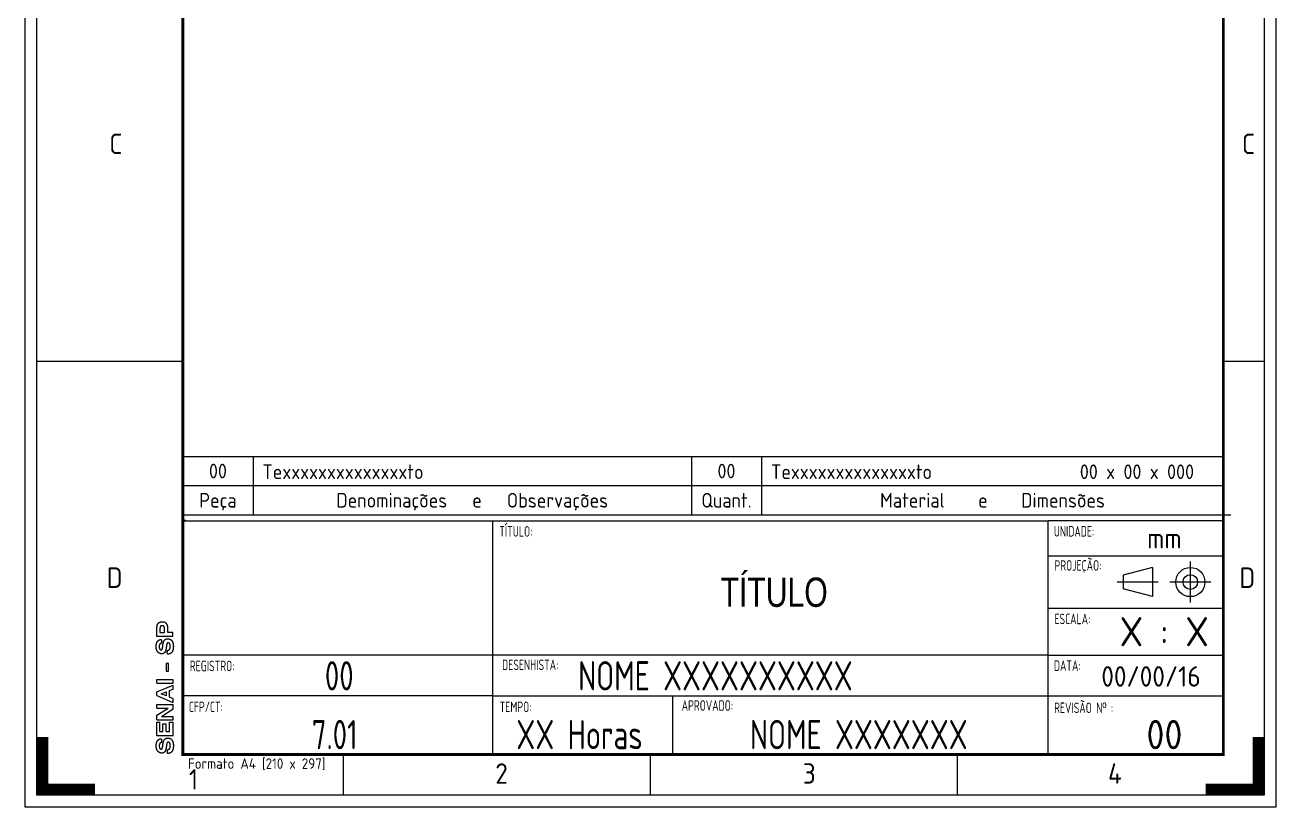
# Model space of a CAD drawing. Header units: millimetres. Extents: x -187 to 1347, y -287 to 717.
# Drawn here: x -187 to 525, y -285 to 161 of the extents above; entities that cross this region are included whole.
import ezdxf
from ezdxf.enums import TextEntityAlignment as Align

# ---------------------------------------------------------------- set-up
doc = ezdxf.new("R2010")
doc.units = ezdxf.units.MM
doc.layers.add('018', color=7, linetype='Continuous', lineweight=18)
for name, color, linetype in [('FRAME-VERMELHO', 10, 'Continuous'), ('FRAME025', 7, 'Continuous'), ('FRAME035', 7, 'Continuous'), ('FRAME050', 7, 'Continuous')]:
    doc.layers.add(name, color=color, linetype=linetype)
doc.styles.add('ISO-CP-18', font='isocp.shx', dxfattribs={"width": 0.75, "height": 1.8})
doc.styles.add('ISO-CP-25', font='isocp.shx', dxfattribs={"height": 2.5})
doc.styles.add('ISO-CP-35', font='isocp.shx', dxfattribs={"height": 3.5})
doc.styles.add('ISO-CP-50', font='isocp.shx', dxfattribs={"height": 5})
doc.styles.add('Swis5', font='swissck.ttf', dxfattribs={"height": 5})

# ---------------------------------------------------------------- blocks, each defined once
blk = doc.blocks.new('ISO-A4')
at = {"layer": 'FRAME025'}
for p, q in [((22.52, 30.74), (22.52, 29.26)), ((23.09, 30.51), (23.09, 29.88)), ((23.87, 29.88), (23.87, 30.47)), ((24.42, 29.88), (24.42, 30.78)), ((22.52, 29.26), (25.31, 29.26)), ((23.09, 29.88), (23.87, 29.88)), ((25.31, 29.88), (24.42, 29.88)), ((25.31, 29.26), (25.31, 29.88)), ((22.53, 21.19), (22.53, 21.82)), ((22.53, 21.82), (25.31, 21.82)), ((25.33, 21.19), (25.33, 21.82)), ((22.53, 21.19), (25.33, 21.19)), ((22.53, 19.69), (25.33, 20.85)), ((22.53, 19.09), (22.53, 19.69)), ((23.29, 19.35), (24.15, 19.69)), ((24.15, 19.02), (23.29, 19.35)), ((24.15, 19.69), (24.15, 19.02)), ((24.72, 19.92), (25.33, 20.15)), ((24.72, 18.81), (24.72, 19.92)), ((25.33, 20.15), (25.33, 20.85)), ((22.53, 19.09), (25.31, 17.9)), ((22.53, 16.93), (22.53, 17.54)), ((22.53, 17.54), (25.33, 17.54)), ((25.31, 18.58), (24.72, 18.81)), ((25.33, 17.9), (25.33, 18.58)), ((25.33, 16.79), (25.33, 17.54)), ((22.53, 16.93), (24.47, 16.93)), ((22.53, 15.69), (24.47, 16.93)), ((22.53, 14.9), (22.53, 15.69)), ((23.33, 15.51), (25.33, 16.79)), ((23.33, 15.51), (25.33, 15.51)), ((25.33, 14.9), (25.33, 15.51)), ((22.53, 14.9), (25.33, 14.9)), ((22.53, 12.26), (22.53, 14.5)), ((22.53, 14.5), (23.08, 14.5)), ((23.08, 12.91), (23.08, 14.5)), ((23.08, 12.91), (23.55, 12.91)), ((23.55, 12.91), (23.55, 14.21)), ((23.55, 14.21), (24.12, 14.21)), ((24.12, 12.91), (24.12, 14.21)), ((24.12, 12.91), (24.72, 12.91)), ((24.72, 12.91), (24.72, 14.5)), ((24.72, 14.5), (25.33, 14.5)), ((25.33, 12.26), (25.33, 14.5)), ((22.53, 12.26), (25.33, 12.26))]:
    blk.add_line(p, q, dxfattribs=at)
for points in [[(0, 0), (0, 301), (214, 301), (214, 0)], [(2, 2), (2, 299), (212, 299), (212, 2)], [(24.57, 23.25), (24.57, 24.54), (24.13, 24.54), (24.13, 23.25)]]:
    blk.add_lwpolyline(points, close=True, dxfattribs=at)
at = {"layer": 'FRAME025', "const_width": 0.5}
blk.add_lwpolyline([(205, 292), (205, 9), (27, 9), (27, 292)], close=True, dxfattribs=at)
at = {"layer": 'FRAME025'}
for points in [[(24.42, 30.78), (24.41, 30.83), (24.41, 30.88), (24.4, 30.92), (24.4, 30.96), (24.39, 30.99), (24.38, 31.02), (24.38, 31.05), (24.37, 31.07), (24.37, 31.09), (24.36, 31.11), (24.35, 31.13), (24.35, 31.15), (24.34, 31.16), (24.34, 31.18), (24.33, 31.2), (24.32, 31.21), (24.31, 31.23), (24.31, 31.24), (24.3, 31.26), (24.29, 31.27), (24.28, 31.28), (24.27, 31.3), (24.26, 31.31), (24.25, 31.33), (24.24, 31.34), (24.23, 31.35), (24.22, 31.37), (24.21, 31.38), (24.19, 31.39), (24.18, 31.41), (24.16, 31.42), (24.14, 31.44), (24.12, 31.45), (24.1, 31.47), (24.08, 31.49), (24.05, 31.51), (24.03, 31.52), (24, 31.54), (23.98, 31.55), (23.96, 31.57), (23.93, 31.58), (23.91, 31.59), (23.89, 31.6), (23.87, 31.61), (23.85, 31.62), (23.82, 31.62), (23.8, 31.63), (23.77, 31.63), (23.74, 31.64), (23.7, 31.65), (23.67, 31.65), (23.63, 31.65), (23.59, 31.66), (23.55, 31.66), (23.51, 31.66), (23.47, 31.66), (23.43, 31.66), (23.39, 31.66), (23.35, 31.66), (23.31, 31.65), (23.27, 31.65), (23.23, 31.64), (23.19, 31.63), (23.15, 31.62), (23.12, 31.61), (23.08, 31.6), (23.05, 31.59), (23.01, 31.57), (22.98, 31.56), (22.95, 31.54), (22.92, 31.52), (22.89, 31.5), (22.86, 31.48), (22.83, 31.46), (22.8, 31.44), (22.77, 31.41), (22.75, 31.39), (22.73, 31.37), (22.7, 31.34), (22.69, 31.32), (22.67, 31.3), (22.66, 31.28), (22.64, 31.27), (22.63, 31.25), (22.62, 31.23), (22.62, 31.22), (22.61, 31.2), (22.6, 31.19), (22.59, 31.17), (22.59, 31.15), (22.58, 31.14), (22.58, 31.12), (22.57, 31.1), (22.56, 31.08), (22.56, 31.06), (22.55, 31.04), (22.55, 31.02), (22.54, 30.99), (22.54, 30.96), (22.53, 30.93), (22.53, 30.89), (22.52, 30.85), (22.52, 30.8), (22.52, 30.74)], [(23.87, 30.47), (23.87, 30.53), (23.86, 30.58), (23.86, 30.63), (23.85, 30.67), (23.85, 30.7), (23.84, 30.73), (23.84, 30.75), (23.83, 30.77), (23.83, 30.79), (23.82, 30.81), (23.81, 30.83), (23.81, 30.85), (23.8, 30.86), (23.79, 30.88), (23.78, 30.89), (23.77, 30.9), (23.76, 30.92), (23.75, 30.93), (23.74, 30.94), (23.73, 30.95), (23.71, 30.96), (23.7, 30.97), (23.68, 30.98), (23.66, 30.99), (23.64, 31), (23.62, 31), (23.6, 31.01), (23.58, 31.02), (23.55, 31.02), (23.53, 31.02), (23.51, 31.03), (23.48, 31.03), (23.46, 31.03), (23.44, 31.03), (23.42, 31.03), (23.4, 31.02), (23.37, 31.02), (23.35, 31.02), (23.34, 31.01), (23.32, 31.01), (23.3, 31), (23.28, 30.99), (23.27, 30.99), (23.25, 30.98), (23.24, 30.97), (23.22, 30.96), (23.21, 30.95), (23.2, 30.94), (23.19, 30.93), (23.18, 30.91), (23.17, 30.9), (23.16, 30.89), (23.15, 30.87), (23.14, 30.85), (23.14, 30.84), (23.13, 30.82), (23.12, 30.8), (23.12, 30.77), (23.11, 30.74), (23.11, 30.71), (23.1, 30.68), (23.1, 30.63), (23.09, 30.58), (23.09, 30.51)], [(23.37, 28.05), (23.31, 28.04), (23.27, 28.02), (23.23, 28.01), (23.2, 27.99), (23.17, 27.98), (23.15, 27.96), (23.13, 27.94), (23.11, 27.93), (23.09, 27.91), (23.08, 27.89), (23.06, 27.87), (23.05, 27.85), (23.04, 27.83), (23.03, 27.81), (23.02, 27.79), (23.01, 27.77), (23, 27.76), (22.99, 27.74), (22.99, 27.72), (22.98, 27.7), (22.98, 27.68), (22.97, 27.67), (22.97, 27.65), (22.96, 27.63), (22.96, 27.61), (22.96, 27.59), (22.96, 27.57), (22.95, 27.55), (22.95, 27.54), (22.95, 27.52), (22.95, 27.51), (22.95, 27.49), (22.95, 27.48), (22.95, 27.47), (22.95, 27.46), (22.95, 27.45), (22.95, 27.44), (22.95, 27.44), (22.95, 27.42), (22.95, 27.41), (22.95, 27.4), (22.95, 27.38), (22.95, 27.37), (22.95, 27.35), (22.96, 27.33), (22.96, 27.3), (22.96, 27.28), (22.97, 27.26), (22.97, 27.23), (22.98, 27.2), (22.99, 27.18), (23, 27.15), (23, 27.12), (23.01, 27.1), (23.02, 27.07), (23.04, 27.05), (23.05, 27.03), (23.06, 27.01), (23.07, 26.99), (23.08, 26.97), (23.1, 26.96), (23.11, 26.95), (23.13, 26.93), (23.14, 26.92), (23.16, 26.92), (23.17, 26.91), (23.19, 26.9), (23.2, 26.9), (23.22, 26.89), (23.24, 26.89), (23.25, 26.89), (23.27, 26.89), (23.29, 26.89), (23.31, 26.89), (23.32, 26.9), (23.34, 26.9), (23.36, 26.91), (23.37, 26.92), (23.39, 26.92), (23.4, 26.93), (23.41, 26.95), (23.43, 26.96), (23.44, 26.97), (23.45, 26.99), (23.46, 27), (23.46, 27.02), (23.47, 27.03), (23.48, 27.05), (23.48, 27.07), (23.49, 27.08), (23.5, 27.1), (23.5, 27.12), (23.51, 27.14), (23.51, 27.15), (23.51, 27.17), (23.52, 27.19), (23.52, 27.21), (23.52, 27.22), (23.53, 27.24), (23.53, 27.27), (23.53, 27.29), (23.54, 27.32), (23.54, 27.35), (23.55, 27.39), (23.55, 27.44), (23.56, 27.49), (23.57, 27.54), (23.57, 27.59), (23.58, 27.65), (23.59, 27.71), (23.6, 27.77), (23.6, 27.82), (23.61, 27.87), (23.62, 27.92), (23.63, 27.97), (23.64, 28.01), (23.64, 28.05), (23.65, 28.09), (23.66, 28.12), (23.67, 28.15), (23.67, 28.18), (23.68, 28.2), (23.69, 28.23), (23.69, 28.25), (23.7, 28.27), (23.71, 28.29), (23.72, 28.31), (23.73, 28.33), (23.74, 28.36), (23.75, 28.38), (23.76, 28.41), (23.78, 28.43), (23.79, 28.45), (23.81, 28.48), (23.82, 28.5), (23.84, 28.52), (23.86, 28.54), (23.87, 28.56), (23.89, 28.58), (23.9, 28.6), (23.92, 28.61), (23.94, 28.63), (23.95, 28.64), (23.97, 28.66), (23.99, 28.67), (24.01, 28.68), (24.02, 28.69), (24.04, 28.7), (24.06, 28.71), (24.08, 28.72), (24.09, 28.73), (24.11, 28.73), (24.13, 28.74), (24.14, 28.75), (24.16, 28.75), (24.18, 28.76), (24.19, 28.76), (24.21, 28.77), (24.23, 28.77), (24.25, 28.77), (24.27, 28.78), (24.29, 28.78), (24.31, 28.78), (24.33, 28.78), (24.35, 28.78), (24.37, 28.79), (24.39, 28.79), (24.41, 28.79), (24.43, 28.79), (24.45, 28.79), (24.48, 28.79), (24.5, 28.79), (24.52, 28.78), (24.54, 28.78), (24.56, 28.78), (24.58, 28.78), (24.6, 28.77), (24.62, 28.77), (24.64, 28.77), (24.66, 28.76), (24.68, 28.76), (24.7, 28.75), (24.72, 28.75), (24.74, 28.74), (24.75, 28.74), (24.77, 28.73), (24.79, 28.72), (24.8, 28.72), (24.82, 28.71), (24.84, 28.7), (24.85, 28.69), (24.87, 28.69), (24.88, 28.68), (24.9, 28.67), (24.91, 28.66), (24.93, 28.65), (24.94, 28.64), (24.96, 28.63), (24.97, 28.62), (24.99, 28.61), (25, 28.59), (25.01, 28.58), (25.03, 28.57), (25.04, 28.56), (25.06, 28.54), (25.07, 28.53), (25.08, 28.51), (25.09, 28.5), (25.11, 28.48), (25.12, 28.46), (25.13, 28.45), (25.14, 28.43), (25.16, 28.41), (25.17, 28.39), (25.18, 28.37), (25.19, 28.36), (25.2, 28.34), (25.21, 28.32), (25.21, 28.31), (25.22, 28.29), (25.23, 28.27), (25.24, 28.26), (25.24, 28.24), (25.25, 28.22), (25.26, 28.19), (25.27, 28.17), (25.28, 28.15), (25.28, 28.12), (25.29, 28.09), (25.3, 28.07), (25.31, 28.04), (25.31, 28.01), (25.32, 27.99), (25.33, 27.96), (25.33, 27.94), (25.34, 27.92), (25.34, 27.9), (25.35, 27.87), (25.35, 27.85), (25.35, 27.83), (25.36, 27.81), (25.36, 27.79), (25.36, 27.77), (25.36, 27.75), (25.37, 27.73), (25.37, 27.71), (25.37, 27.69), (25.37, 27.67), (25.37, 27.64), (25.37, 27.62), (25.37, 27.6), (25.37, 27.58), (25.37, 27.56), (25.38, 27.53), (25.38, 27.51), (25.38, 27.49), (25.38, 27.46), (25.38, 27.44), (25.37, 27.41), (25.37, 27.38), (25.37, 27.36), (25.37, 27.33), (25.37, 27.3), (25.37, 27.26), (25.36, 27.23), (25.36, 27.2), (25.36, 27.16), (25.35, 27.13), (25.35, 27.09), (25.34, 27.06), (25.34, 27.03), (25.33, 27), (25.33, 26.97), (25.32, 26.95), (25.32, 26.92), (25.32, 26.9), (25.31, 26.89), (25.31, 26.87), (25.3, 26.85), (25.3, 26.83), (25.29, 26.82), (25.28, 26.8), (25.28, 26.79), (25.27, 26.77), (25.27, 26.76), (25.26, 26.74), (25.25, 26.73), (25.25, 26.71), (25.24, 26.7), (25.23, 26.68), (25.23, 26.67), (25.22, 26.65), (25.21, 26.64), (25.21, 26.62), (25.2, 26.61), (25.19, 26.6), (25.18, 26.58), (25.17, 26.57), (25.16, 26.56), (25.16, 26.54), (25.15, 26.53), (25.14, 26.52), (25.13, 26.5), (25.12, 26.49), (25.11, 26.47), (25.1, 26.46), (25.08, 26.45), (25.07, 26.43), (25.06, 26.42), (25.05, 26.41), (25.03, 26.4), (25.02, 26.38), (25.01, 26.37), (24.99, 26.36), (24.98, 26.35), (24.97, 26.34), (24.95, 26.32), (24.94, 26.31), (24.92, 26.3), (24.91, 26.29), (24.89, 26.29), (24.88, 26.28), (24.86, 26.27), (24.85, 26.26), (24.83, 26.25), (24.81, 26.24), (24.8, 26.24), (24.78, 26.23), (24.76, 26.22), (24.75, 26.21), (24.73, 26.21), (24.71, 26.2), (24.69, 26.2), (24.67, 26.19), (24.65, 26.19), (24.64, 26.18), (24.62, 26.18), (24.6, 26.17), (24.58, 26.17), (24.56, 26.17), (24.54, 26.16), (24.52, 26.16), (24.5, 26.16), (24.48, 26.16), (24.46, 26.16), (24.44, 26.16), (24.43, 26.16), (24.41, 26.17), (24.39, 26.18), (24.38, 26.2), (24.37, 26.23), (24.36, 26.26), (24.35, 26.31), (24.34, 26.36), (24.34, 26.42), (24.34, 26.48), (24.34, 26.54), (24.35, 26.59), (24.35, 26.65), (24.36, 26.69), (24.38, 26.73), (24.39, 26.76), (24.41, 26.78), (24.43, 26.8), (24.45, 26.81), (24.47, 26.82), (24.49, 26.82), (24.51, 26.83), (24.52, 26.83), (24.54, 26.84), (24.56, 26.85), (24.58, 26.86), (24.59, 26.86), (24.61, 26.87), (24.62, 26.88), (24.63, 26.89), (24.65, 26.9), (24.66, 26.92), (24.67, 26.93), (24.68, 26.94), (24.69, 26.95), (24.7, 26.96), (24.71, 26.98), (24.72, 26.99), (24.73, 27), (24.73, 27.01), (24.74, 27.03), (24.75, 27.04), (24.76, 27.05), (24.76, 27.07), (24.77, 27.08), (24.78, 27.1), (24.78, 27.11), (24.79, 27.13), (24.79, 27.14), (24.8, 27.16), (24.8, 27.17), (24.81, 27.19), (24.81, 27.21), (24.81, 27.22), (24.82, 27.24), (24.82, 27.26), (24.83, 27.28), (24.83, 27.3), (24.83, 27.31), (24.83, 27.33), (24.84, 27.35), (24.84, 27.37), (24.84, 27.39), (24.84, 27.41), (24.84, 27.43), (24.84, 27.45), (24.84, 27.47), (24.84, 27.49), (24.85, 27.51), (24.84, 27.53), (24.84, 27.55), (24.84, 27.57), (24.84, 27.59), (24.84, 27.61), (24.84, 27.63), (24.84, 27.65), (24.84, 27.67), (24.83, 27.69), (24.83, 27.71), (24.83, 27.73), (24.82, 27.75), (24.82, 27.76), (24.82, 27.78), (24.81, 27.8), (24.81, 27.82), (24.81, 27.83), (24.8, 27.85), (24.8, 27.86), (24.79, 27.88), (24.78, 27.89), (24.78, 27.91), (24.77, 27.92), (24.76, 27.94), (24.75, 27.95), (24.74, 27.96), (24.73, 27.98), (24.72, 27.99), (24.71, 28.01), (24.69, 28.02), (24.68, 28.03), (24.66, 28.04), (24.65, 28.05), (24.63, 28.06), (24.61, 28.07), (24.6, 28.08), (24.58, 28.08), (24.56, 28.09), (24.54, 28.09), (24.52, 28.09), (24.5, 28.09), (24.48, 28.09), (24.47, 28.09), (24.45, 28.09), (24.43, 28.08), (24.41, 28.07), (24.4, 28.07), (24.38, 28.06), (24.36, 28.05), (24.35, 28.03), (24.33, 28.02), (24.32, 28), (24.31, 27.98), (24.29, 27.96), (24.28, 27.94), (24.27, 27.92), (24.26, 27.89), (24.25, 27.86), (24.24, 27.83), (24.23, 27.79), (24.23, 27.76), (24.22, 27.72), (24.21, 27.68), (24.21, 27.63), (24.2, 27.59), (24.19, 27.54), (24.19, 27.49), (24.18, 27.44), (24.17, 27.39), (24.17, 27.34), (24.16, 27.29), (24.16, 27.24), (24.15, 27.2), (24.15, 27.16), (24.14, 27.12), (24.14, 27.09), (24.13, 27.06), (24.13, 27.03), (24.12, 27), (24.11, 26.97), (24.11, 26.94), (24.1, 26.91), (24.09, 26.88), (24.09, 26.85), (24.08, 26.82), (24.07, 26.79), (24.06, 26.76), (24.05, 26.74), (24.05, 26.71), (24.04, 26.69), (24.03, 26.67), (24.02, 26.65), (24.02, 26.63), (24.01, 26.62), (24, 26.6), (23.99, 26.59), (23.98, 26.57), (23.98, 26.56), (23.97, 26.54), (23.96, 26.52), (23.95, 26.51), (23.93, 26.49), (23.92, 26.48), (23.91, 26.46), (23.9, 26.45), (23.89, 26.44), (23.87, 26.42), (23.86, 26.41), (23.85, 26.4), (23.84, 26.38), (23.82, 26.37), (23.81, 26.36), (23.79, 26.35), (23.78, 26.34), (23.76, 26.33), (23.75, 26.32), (23.73, 26.31), (23.72, 26.3), (23.7, 26.29), (23.69, 26.28), (23.67, 26.27), (23.66, 26.27), (23.64, 26.26), (23.62, 26.26), (23.61, 26.25), (23.59, 26.24), (23.57, 26.24), (23.55, 26.24), (23.53, 26.23), (23.51, 26.23), (23.49, 26.23), (23.47, 26.22), (23.45, 26.22), (23.42, 26.22), (23.4, 26.22), (23.37, 26.22), (23.34, 26.22), (23.31, 26.23), (23.28, 26.23), (23.25, 26.24), (23.21, 26.24), (23.18, 26.25), (23.14, 26.26), (23.11, 26.27), (23.07, 26.28), (23.04, 26.29), (23.01, 26.31), (22.97, 26.33), (22.94, 26.34), (22.91, 26.36), (22.88, 26.38), (22.85, 26.41), (22.82, 26.43), (22.8, 26.45), (22.77, 26.48), (22.74, 26.51), (22.72, 26.53), (22.7, 26.56), (22.67, 26.59), (22.65, 26.62), (22.63, 26.65), (22.62, 26.68), (22.6, 26.7), (22.59, 26.73), (22.57, 26.76), (22.56, 26.78), (22.55, 26.81), (22.54, 26.83), (22.53, 26.86), (22.52, 26.88), (22.51, 26.91), (22.5, 26.93), (22.49, 26.95), (22.49, 26.98), (22.48, 27), (22.48, 27.03), (22.47, 27.06), (22.46, 27.09), (22.46, 27.13), (22.46, 27.16), (22.45, 27.19), (22.45, 27.23), (22.44, 27.27), (22.44, 27.3), (22.44, 27.34), (22.44, 27.37), (22.44, 27.4), (22.44, 27.44), (22.44, 27.47), (22.44, 27.5), (22.44, 27.53), (22.44, 27.55), (22.44, 27.58), (22.44, 27.6), (22.44, 27.63), (22.44, 27.65), (22.45, 27.67), (22.45, 27.69), (22.45, 27.71), (22.45, 27.73), (22.46, 27.75), (22.46, 27.77), (22.46, 27.79), (22.46, 27.81), (22.47, 27.83), (22.47, 27.85), (22.47, 27.86), (22.48, 27.88), (22.48, 27.9), (22.49, 27.92), (22.49, 27.94), (22.5, 27.96), (22.5, 27.97), (22.51, 27.99), (22.51, 28.01), (22.52, 28.03), (22.52, 28.04), (22.53, 28.06), (22.53, 28.07), (22.54, 28.09), (22.54, 28.1), (22.55, 28.12), (22.56, 28.13), (22.56, 28.15), (22.57, 28.16), (22.58, 28.18), (22.58, 28.19), (22.59, 28.2), (22.6, 28.22), (22.6, 28.23), (22.61, 28.24), (22.62, 28.26), (22.62, 28.27), (22.63, 28.28), (22.64, 28.29), (22.64, 28.3), (22.65, 28.31), (22.66, 28.32), (22.67, 28.33), (22.67, 28.34), (22.68, 28.35), (22.69, 28.37), (22.7, 28.38), (22.71, 28.39), (22.73, 28.41), (22.74, 28.42), (22.75, 28.43), (22.76, 28.45), (22.78, 28.46), (22.79, 28.47), (22.81, 28.49), (22.82, 28.5), (22.84, 28.51), (22.85, 28.52), (22.87, 28.53), (22.88, 28.54), (22.9, 28.55), (22.91, 28.56), (22.93, 28.57), (22.94, 28.58), (22.96, 28.59), (22.97, 28.6), (22.99, 28.61), (23.01, 28.61), (23.02, 28.62), (23.04, 28.63), (23.06, 28.63), (23.08, 28.64), (23.1, 28.64), (23.12, 28.65), (23.14, 28.65), (23.16, 28.66), (23.19, 28.66), (23.22, 28.66), (23.25, 28.66), (23.28, 28.64), (23.31, 28.6), (23.33, 28.52), (23.35, 28.41), (23.36, 28.26), (23.37, 28.05)], [(23.37, 11.06), (23.32, 11.05), (23.28, 11.03), (23.24, 11.02), (23.2, 11), (23.18, 10.99), (23.15, 10.97), (23.13, 10.95), (23.12, 10.94), (23.1, 10.92), (23.09, 10.9), (23.07, 10.88), (23.06, 10.86), (23.05, 10.84), (23.03, 10.82), (23.02, 10.8), (23.01, 10.79), (23.01, 10.77), (23, 10.75), (22.99, 10.73), (22.99, 10.71), (22.98, 10.7), (22.98, 10.68), (22.98, 10.66), (22.97, 10.64), (22.97, 10.62), (22.97, 10.6), (22.96, 10.58), (22.96, 10.57), (22.96, 10.55), (22.96, 10.53), (22.96, 10.52), (22.96, 10.5), (22.96, 10.49), (22.96, 10.48), (22.96, 10.47), (22.96, 10.46), (22.96, 10.46), (22.96, 10.45), (22.96, 10.44), (22.96, 10.43), (22.96, 10.41), (22.96, 10.4), (22.96, 10.38), (22.96, 10.36), (22.96, 10.34), (22.97, 10.32), (22.97, 10.29), (22.98, 10.27), (22.98, 10.24), (22.99, 10.21), (23, 10.19), (23, 10.16), (23.01, 10.13), (23.02, 10.11), (23.03, 10.08), (23.04, 10.06), (23.06, 10.04), (23.07, 10.02), (23.08, 10), (23.09, 9.98), (23.11, 9.97), (23.12, 9.96), (23.13, 9.95), (23.15, 9.94), (23.16, 9.93), (23.18, 9.92), (23.2, 9.91), (23.21, 9.91), (23.23, 9.91), (23.24, 9.9), (23.26, 9.9), (23.28, 9.9), (23.3, 9.9), (23.31, 9.9), (23.33, 9.91), (23.35, 9.91), (23.36, 9.92), (23.38, 9.93), (23.4, 9.94), (23.41, 9.95), (23.42, 9.96), (23.43, 9.97), (23.45, 9.98), (23.46, 10), (23.46, 10.01), (23.47, 10.03), (23.48, 10.05), (23.49, 10.06), (23.49, 10.08), (23.5, 10.1), (23.5, 10.11), (23.51, 10.13), (23.51, 10.15), (23.52, 10.17), (23.52, 10.18), (23.53, 10.2), (23.53, 10.22), (23.53, 10.24), (23.54, 10.26), (23.54, 10.28), (23.54, 10.3), (23.55, 10.33), (23.55, 10.36), (23.56, 10.4), (23.56, 10.45), (23.57, 10.5), (23.57, 10.55), (23.58, 10.61), (23.59, 10.66), (23.6, 10.72), (23.6, 10.78), (23.61, 10.83), (23.62, 10.88), (23.63, 10.93), (23.64, 10.98), (23.64, 11.02), (23.65, 11.06), (23.66, 11.1), (23.67, 11.13), (23.67, 11.16), (23.68, 11.19), (23.69, 11.22), (23.69, 11.24), (23.7, 11.26), (23.71, 11.28), (23.72, 11.3), (23.73, 11.32), (23.74, 11.35), (23.75, 11.37), (23.76, 11.39), (23.77, 11.42), (23.79, 11.44), (23.8, 11.47), (23.82, 11.49), (23.83, 11.51), (23.85, 11.54), (23.87, 11.56), (23.88, 11.58), (23.9, 11.59), (23.91, 11.61), (23.93, 11.63), (23.95, 11.64), (23.96, 11.65), (23.98, 11.67), (24, 11.68), (24.01, 11.69), (24.03, 11.7), (24.05, 11.71), (24.07, 11.72), (24.08, 11.73), (24.1, 11.74), (24.12, 11.74), (24.14, 11.75), (24.15, 11.76), (24.17, 11.76), (24.19, 11.77), (24.2, 11.77), (24.22, 11.78), (24.24, 11.78), (24.26, 11.79), (24.27, 11.79), (24.29, 11.79), (24.31, 11.79), (24.33, 11.8), (24.36, 11.8), (24.38, 11.8), (24.4, 11.8), (24.42, 11.8), (24.44, 11.8), (24.46, 11.8), (24.48, 11.8), (24.51, 11.8), (24.53, 11.8), (24.55, 11.79), (24.57, 11.79), (24.59, 11.79), (24.61, 11.79), (24.63, 11.78), (24.65, 11.78), (24.67, 11.78), (24.69, 11.77), (24.71, 11.77), (24.73, 11.76), (24.74, 11.76), (24.76, 11.75), (24.78, 11.74), (24.8, 11.74), (24.81, 11.73), (24.83, 11.72), (24.85, 11.71), (24.86, 11.71), (24.88, 11.7), (24.89, 11.69), (24.91, 11.68), (24.92, 11.67), (24.94, 11.66), (24.95, 11.65), (24.97, 11.64), (24.98, 11.63), (25, 11.62), (25.01, 11.61), (25.02, 11.59), (25.04, 11.58), (25.05, 11.57), (25.06, 11.55), (25.08, 11.54), (25.09, 11.52), (25.1, 11.51), (25.12, 11.49), (25.13, 11.47), (25.14, 11.46), (25.15, 11.44), (25.16, 11.42), (25.18, 11.4), (25.19, 11.39), (25.2, 11.37), (25.21, 11.35), (25.21, 11.34), (25.22, 11.32), (25.23, 11.3), (25.24, 11.29), (25.25, 11.27), (25.25, 11.25), (25.26, 11.23), (25.27, 11.21), (25.28, 11.18), (25.28, 11.16), (25.29, 11.13), (25.3, 11.11), (25.31, 11.08), (25.32, 11.05), (25.32, 11.03), (25.33, 11), (25.34, 10.98), (25.34, 10.95), (25.35, 10.93), (25.35, 10.91), (25.35, 10.88), (25.36, 10.86), (25.36, 10.84), (25.36, 10.82), (25.37, 10.8), (25.37, 10.78), (25.37, 10.76), (25.37, 10.74), (25.38, 10.72), (25.38, 10.7), (25.38, 10.68), (25.38, 10.66), (25.38, 10.63), (25.38, 10.61), (25.38, 10.59), (25.38, 10.57), (25.38, 10.55), (25.38, 10.52), (25.38, 10.5), (25.38, 10.47), (25.38, 10.45), (25.38, 10.42), (25.38, 10.4), (25.38, 10.37), (25.38, 10.34), (25.38, 10.31), (25.38, 10.28), (25.37, 10.24), (25.37, 10.21), (25.36, 10.17), (25.36, 10.14), (25.36, 10.1), (25.35, 10.07), (25.35, 10.04), (25.34, 10.01), (25.34, 9.98), (25.33, 9.96), (25.33, 9.94), (25.32, 9.92), (25.32, 9.9), (25.31, 9.88), (25.31, 9.86), (25.3, 9.85), (25.3, 9.83), (25.29, 9.81), (25.29, 9.8), (25.28, 9.78), (25.28, 9.77), (25.27, 9.75), (25.26, 9.74), (25.26, 9.72), (25.25, 9.71), (25.24, 9.69), (25.24, 9.68), (25.23, 9.66), (25.22, 9.65), (25.21, 9.64), (25.21, 9.62), (25.2, 9.61), (25.19, 9.59), (25.18, 9.58), (25.17, 9.57), (25.16, 9.55), (25.16, 9.54), (25.15, 9.53), (25.14, 9.51), (25.13, 9.5), (25.11, 9.49), (25.1, 9.47), (25.09, 9.46), (25.08, 9.45), (25.07, 9.43), (25.06, 9.42), (25.04, 9.41), (25.03, 9.39), (25.02, 9.38), (25, 9.37), (24.99, 9.36), (24.98, 9.35), (24.96, 9.34), (24.95, 9.33), (24.93, 9.32), (24.92, 9.31), (24.9, 9.3), (24.89, 9.29), (24.87, 9.28), (24.85, 9.27), (24.84, 9.26), (24.82, 9.25), (24.81, 9.25), (24.79, 9.24), (24.77, 9.23), (24.75, 9.23), (24.74, 9.22), (24.72, 9.21), (24.7, 9.21), (24.68, 9.2), (24.66, 9.2), (24.64, 9.19), (24.62, 9.19), (24.61, 9.18), (24.59, 9.18), (24.57, 9.18), (24.55, 9.18), (24.53, 9.17), (24.51, 9.17), (24.49, 9.17), (24.47, 9.17), (24.45, 9.17), (24.43, 9.17), (24.42, 9.18), (24.4, 9.19), (24.39, 9.21), (24.38, 9.24), (24.37, 9.27), (24.36, 9.32), (24.35, 9.37), (24.35, 9.43), (24.35, 9.49), (24.35, 9.55), (24.36, 9.61), (24.36, 9.66), (24.37, 9.71), (24.38, 9.74), (24.4, 9.77), (24.42, 9.79), (24.43, 9.81), (24.45, 9.82), (24.47, 9.83), (24.49, 9.83), (24.51, 9.84), (24.53, 9.84), (24.55, 9.85), (24.57, 9.86), (24.58, 9.87), (24.6, 9.88), (24.61, 9.89), (24.63, 9.9), (24.64, 9.91), (24.65, 9.92), (24.67, 9.93), (24.68, 9.94), (24.69, 9.95), (24.7, 9.96), (24.71, 9.97), (24.72, 9.99), (24.73, 10), (24.73, 10.01), (24.74, 10.03), (24.75, 10.04), (24.76, 10.05), (24.76, 10.07), (24.77, 10.08), (24.78, 10.09), (24.78, 10.11), (24.79, 10.12), (24.8, 10.14), (24.8, 10.15), (24.81, 10.17), (24.81, 10.18), (24.82, 10.2), (24.82, 10.22), (24.82, 10.24), (24.83, 10.25), (24.83, 10.27), (24.83, 10.29), (24.84, 10.31), (24.84, 10.33), (24.84, 10.34), (24.84, 10.36), (24.85, 10.38), (24.85, 10.4), (24.85, 10.42), (24.85, 10.44), (24.85, 10.46), (24.85, 10.48), (24.85, 10.5), (24.85, 10.52), (24.85, 10.54), (24.85, 10.56), (24.85, 10.58), (24.85, 10.6), (24.85, 10.62), (24.85, 10.64), (24.85, 10.66), (24.84, 10.68), (24.84, 10.7), (24.84, 10.72), (24.84, 10.74), (24.83, 10.76), (24.83, 10.78), (24.83, 10.79), (24.82, 10.81), (24.82, 10.83), (24.81, 10.84), (24.81, 10.86), (24.8, 10.87), (24.8, 10.89), (24.79, 10.9), (24.78, 10.92), (24.78, 10.93), (24.77, 10.95), (24.76, 10.96), (24.75, 10.98), (24.74, 10.99), (24.73, 11), (24.71, 11.02), (24.7, 11.03), (24.69, 11.04), (24.67, 11.05), (24.66, 11.06), (24.64, 11.07), (24.62, 11.08), (24.6, 11.09), (24.59, 11.09), (24.57, 11.1), (24.55, 11.1), (24.53, 11.1), (24.51, 11.1), (24.49, 11.1), (24.47, 11.1), (24.46, 11.1), (24.44, 11.09), (24.42, 11.09), (24.4, 11.08), (24.39, 11.07), (24.37, 11.06), (24.36, 11.05), (24.34, 11.03), (24.33, 11.01), (24.32, 11), (24.3, 10.98), (24.29, 10.95), (24.28, 10.93), (24.27, 10.9), (24.26, 10.87), (24.25, 10.84), (24.24, 10.81), (24.24, 10.77), (24.23, 10.73), (24.22, 10.69), (24.21, 10.64), (24.21, 10.6), (24.2, 10.55), (24.19, 10.5), (24.19, 10.45), (24.18, 10.4), (24.18, 10.35), (24.17, 10.3), (24.16, 10.26), (24.16, 10.21), (24.15, 10.17), (24.15, 10.14), (24.14, 10.1), (24.14, 10.07), (24.13, 10.04), (24.13, 10.01), (24.12, 9.98), (24.12, 9.95), (24.11, 9.92), (24.1, 9.89), (24.09, 9.86), (24.09, 9.83), (24.08, 9.8), (24.07, 9.78), (24.06, 9.75), (24.05, 9.73), (24.05, 9.7), (24.04, 9.68), (24.03, 9.66), (24.02, 9.65), (24.02, 9.63), (24.01, 9.61), (24, 9.6), (23.99, 9.58), (23.98, 9.57), (23.97, 9.55), (23.96, 9.54), (23.95, 9.52), (23.94, 9.51), (23.93, 9.49), (23.92, 9.48), (23.91, 9.46), (23.9, 9.45), (23.88, 9.43), (23.87, 9.42), (23.86, 9.41), (23.84, 9.39), (23.83, 9.38), (23.82, 9.37), (23.8, 9.36), (23.79, 9.35), (23.77, 9.34), (23.76, 9.33), (23.74, 9.32), (23.73, 9.31), (23.71, 9.3), (23.7, 9.29), (23.68, 9.29), (23.66, 9.28), (23.65, 9.27), (23.63, 9.27), (23.61, 9.26), (23.6, 9.26), (23.58, 9.25), (23.56, 9.25), (23.54, 9.24), (23.52, 9.24), (23.5, 9.24), (23.48, 9.24), (23.46, 9.23), (23.43, 9.23), (23.41, 9.23), (23.38, 9.23), (23.35, 9.23), (23.32, 9.24), (23.29, 9.24), (23.25, 9.25), (23.22, 9.25), (23.19, 9.26), (23.15, 9.27), (23.12, 9.28), (23.08, 9.29), (23.05, 9.31), (23.01, 9.32), (22.98, 9.34), (22.95, 9.35), (22.92, 9.37), (22.89, 9.39), (22.86, 9.42), (22.83, 9.44), (22.8, 9.47), (22.78, 9.49), (22.75, 9.52), (22.73, 9.55), (22.7, 9.57), (22.68, 9.6), (22.66, 9.63), (22.64, 9.66), (22.62, 9.69), (22.61, 9.71), (22.59, 9.74), (22.58, 9.77), (22.57, 9.79), (22.56, 9.82), (22.55, 9.85), (22.54, 9.87), (22.53, 9.89), (22.52, 9.92), (22.51, 9.94), (22.5, 9.97), (22.5, 9.99), (22.49, 10.02), (22.48, 10.04), (22.48, 10.07), (22.47, 10.1), (22.47, 10.14), (22.46, 10.17), (22.46, 10.21), (22.46, 10.24), (22.45, 10.28), (22.45, 10.31), (22.45, 10.35), (22.45, 10.38), (22.44, 10.42), (22.44, 10.45), (22.44, 10.48), (22.44, 10.51), (22.44, 10.54), (22.45, 10.56), (22.45, 10.59), (22.45, 10.62), (22.45, 10.64), (22.45, 10.66), (22.45, 10.68), (22.46, 10.7), (22.46, 10.72), (22.46, 10.74), (22.46, 10.76), (22.47, 10.78), (22.47, 10.8), (22.47, 10.82), (22.48, 10.84), (22.48, 10.86), (22.48, 10.88), (22.49, 10.89), (22.49, 10.91), (22.5, 10.93), (22.5, 10.95), (22.5, 10.97), (22.51, 10.99), (22.51, 11), (22.52, 11.02), (22.52, 11.04), (22.53, 11.05), (22.54, 11.07), (22.54, 11.09), (22.55, 11.1), (22.55, 11.12), (22.56, 11.13), (22.57, 11.14), (22.57, 11.16), (22.58, 11.17), (22.59, 11.19), (22.59, 11.2), (22.6, 11.22), (22.61, 11.23), (22.61, 11.24), (22.62, 11.26), (22.63, 11.27), (22.63, 11.28), (22.64, 11.29), (22.65, 11.3), (22.65, 11.31), (22.66, 11.32), (22.67, 11.33), (22.67, 11.34), (22.68, 11.35), (22.69, 11.37), (22.7, 11.38), (22.71, 11.39), (22.72, 11.4), (22.73, 11.42), (22.75, 11.43), (22.76, 11.45), (22.77, 11.46), (22.79, 11.47), (22.8, 11.49), (22.81, 11.5), (22.83, 11.51), (22.84, 11.52), (22.86, 11.53), (22.87, 11.54), (22.89, 11.55), (22.9, 11.57), (22.92, 11.57), (22.94, 11.58), (22.95, 11.59), (22.97, 11.6), (22.98, 11.61), (23, 11.62), (23.02, 11.62), (23.03, 11.63), (23.05, 11.64), (23.07, 11.64), (23.09, 11.65), (23.1, 11.65), (23.13, 11.66), (23.15, 11.66), (23.17, 11.67), (23.2, 11.67), (23.23, 11.68), (23.26, 11.67), (23.29, 11.65), (23.31, 11.61), (23.34, 11.54), (23.36, 11.43), (23.37, 11.27), (23.37, 11.06)]]:
    blk.add_lwpolyline(points, dxfattribs=at)
at = {"layer": 'FRAME025', "const_width": 2}
for points in [[(12, 3), (3, 3), (3, 12)], [(211, 12), (211, 3), (202, 3)]]:
    blk.add_lwpolyline(points, dxfattribs=at)
at = {"layer": 'FRAME035'}
for p, q in [((27, 76.25), (2, 76.25)), ((212, 76.25), (205, 76.25)), ((14.49, 40.83), (14.49, 37.67)), ((54.5, 2), (54.5, 8.97)), ((107, 2), (107, 8.97)), ((159.5, 2), (159.5, 8.97))]:
    blk.add_line(p, q, dxfattribs=at)
at = {"layer": 'FRAME025', "style": 'ISO-CP-18'}
blk.add_text('Formato A4 [210 x 297]', height=1.8, dxfattribs=at).set_placement((27.87, 6.53))
at = {"layer": 'FRAME035', "style": 'ISO-CP-35'}
for s, p in [('C', (14.41, 111.74)), ('C', (208.17, 111.73)), ('D', (13.97, 37.5)), ('D', (207.73, 37.49)), ('1', (28.04, 2.98)), ('2', (80.45, 3.98)), ('3', (133.06, 3.99)), ('4', (185.27, 3.99))]:
    blk.add_text(s, height=3.5, dxfattribs=at).set_placement(p)
blk = doc.blocks.new('BORDA A4')
blk.add_blockref('ISO-A4', (1563.08, -809.08))
blk = doc.blocks.new('LEGENDA 178')
at = {"layer": '018'}
for p, q in [((4444.57, -783.08), (4391.57, -783.08)), ((4444.57, -790.08), (4391.57, -790.08))]:
    blk.add_line(p, q, dxfattribs=at)
at = {"layer": 'FRAME-VERMELHO'}
for p, q in [((4563.92, -774.08), (4563.92, -767.08)), ((4558.42, -770.58), (4551.42, -770.58)), ((4567.42, -770.58), (4560.42, -770.58))]:
    blk.add_line(p, q, dxfattribs=at)
at = {"layer": 'FRAME025'}
for p, q in [((4391.57, -749.08), (4569.57, -749.08)), ((4490.57, -749.08), (4490.57, -759.08)), ((4444.57, -790.08), (4444.57, -760.08)), ((4539.57, -800.08), (4539.57, -760.08)), ((4539.57, -766.08), (4569.57, -766.08)), ((4539.57, -775.08), (4569.57, -775.08)), ((4539.57, -783.08), (4444.57, -783.08)), ((4539.57, -783.08), (4569.57, -783.08)), ((4444.57, -800.08), (4444.57, -790.08)), ((4444.57, -790.08), (4539.57, -790.08)), ((4539.57, -790.08), (4569.57, -790.08))]:
    blk.add_line(p, q, dxfattribs=at)
for points in [[(4403.57, -749.08), (4403.57, -759.08)], [(4478.57, -749.08), (4478.57, -759.08)]]:
    blk.add_lwpolyline(points, dxfattribs=at)
at = {"layer": 'FRAME050'}
for p, q in [((4391.57, -754.08), (4569.57, -754.08)), ((4391.57, -759.08), (4569.57, -759.08)), ((4391.57, -760.08), (4539.57, -760.08)), ((4557.42, -768.08), (4552.42, -769.42)), ((4557.42, -773.08), (4552.42, -771.76))]:
    blk.add_line(p, q, dxfattribs=at)
for points in [[(4557.42, -768.08), (4557.42, -773.08)], [(4552.42, -769.42), (4552.42, -771.76)]]:
    blk.add_lwpolyline(points, dxfattribs=at)
for radius in [2.5, 1.25]:
    blk.add_circle((4563.92, -770.58), radius, dxfattribs=at)
at = {"layer": 'FRAME025', "style": 'ISO-CP-25'}
for s, p in [('Peça', (4397.57, -755.34)), ('Denominações   e   Observações', (4441.07, -755.34)), ('Quant.', (4484.56, -755.34)), ('Material    e    Dimensões', (4530.07, -755.34))]:
    blk.add_text(s, height=2.5, dxfattribs=at).set_placement(p, align=Align.TOP_CENTER)
at = {"layer": 'FRAME025', "style": 'ISO-CP-18', "width": 0.75}
for s, p in [('TÍTULO:', (4448.54, -761.62)), ('UNIDADE:', (4544.02, -761.9)), ('PROJEÇÃO:', (4544.69, -767.71)), ('ESCALA:', (4543.74, -776.89)), ('REGISTRO:', (4396.58, -784.94)), ('DESENHISTA:', (4451, -784.75)), ('DATA:', (4542.87, -784.89)), ('CFP/CT:', (4395.5, -791.94)), ('TEMPO:', (4448.5, -791.94)), ('APROVADO:', (4481.3, -791.71)), ('REVISÃO Nº :', (4545.67, -791.89))]:
    blk.add_text(s, height=1.8, dxfattribs=at).set_placement(p, align=Align.MIDDLE)

msp = doc.modelspace()

# ---------------------------------------------------------------- linework, layer by layer
at = {"layer": 'FRAME025'}
for p, q in [((495.08, -118.13), (499.25, -118.13)), ((495.08, -118.13), (495.08, -121.46)), ((-95.67, -121.46), (-97.33, -121.46)), ((-97.33, -121.46), (-97.33, -123.12)), ((-95.67, -121.46), (-97.33, -121.46)), ((-97.33, -121.46), (-97.33, -123.12)), ((-97.33, -221.3), (-97.33, -254.58)), ((181.61, -254.58), (181.61, -221.3)), ((493.42, -254.58), (495.08, -254.58)), ((493.42, -254.58), (495.08, -254.58)), ((495.08, -254.58), (495.08, -252.92)), ((495.08, -254.58), (495.08, -252.92))]:
    msp.add_line(p, q, dxfattribs=at)
at = {"layer": 'FRAME050'}
for p, q in [((-97.33, -118.13), (-97.33, -84.85)), ((-97.33, -254.58), (-97.33, -121.46)), ((-95.67, -121.46), (-97.33, -121.46)), ((-97.33, -121.46), (-97.33, -123.12)), ((-95.67, -121.46), (-97.33, -121.46)), ((-97.33, -121.46), (-97.33, -123.12)), ((395.24, -121.46), (495.08, -121.46))]:
    msp.add_line(p, q, dxfattribs=at)

# ---------------------------------------------------------------- block references
at = {"xscale": 3.328178832402001, "yscale": 3.328178832402001, "zscale": 3.328178832402001}
msp.add_blockref('BORDA A4', (-5389.41, 2408.21), dxfattribs=at)
at = {"layer": '018', "xscale": 3.328178832402001, "yscale": 3.328178832402001, "zscale": 3.328178832402001}
msp.add_blockref('LEGENDA 178', (-14713.26, 2408.21), dxfattribs=at)

# ---------------------------------------------------------------- texts
at = {"layer": 'FRAME025', "style": 'ISO-CP-25'}
for s, p in [('00', (-77.37, -89.04)), ('00', (212.17, -89.04)), ('Peça', (-77.37, -105.69))]:
    msp.add_text(s, height=8.32, dxfattribs=at).set_placement(p, align=Align.TOP_CENTER)
for p in [(-52.01, -89.44), (237.53, -89.44)]:
    msp.add_text('Texxxxxxxxxxxxxxto', height=8.3204, dxfattribs=at).set_placement(p, align=Align.TOP_LEFT)
msp.add_text('00 x 00 x 000', height=8.3204, dxfattribs=at).set_placement((478.4, -89.44), align=Align.TOP_RIGHT)
at = {"layer": 'FRAME035', "style": 'ISO-CP-35'}
for s, p in [('mm', (461.53, -125.63)), ('00/00/16', (453.87, -204.34))]:
    msp.add_text(s, height=11.649, dxfattribs=at).set_placement(p, align=Align.TOP_CENTER)
at = {"layer": 'FRAME050'}
for s, height, style, width, p in [('TÍTULO', 16.641, 'Swis5', 0.9, (239.32, -153.89)), ('00', 16.641, 'ISO-CP-50', 0.8, (-8.28, -201.52)), ('NOME XXXXXXXXXX', 16.6409, 'ISO-CP-50', 0.8, (205.88, -201.52)), ('7.01', 16.641, 'ISO-CP-50', 0.8, (-10.88, -234.99)), ('XX Horas', 16.641, 'ISO-CP-50', 0.8, (128.48, -234.99)), ('NOME XXXXXXX', 16.6409, 'ISO-CP-50', 0.8, (287.51, -234.99))]:
    msp.add_text(s, height=height, dxfattribs=dict(at, style=style, width=width)).set_placement(p, align=Align.TOP_CENTER)
at = {"layer": 'FRAME050', "style": 'ISO-CP-50'}
for s, p in [('X : X', (461.43, -176.37)), ('00', (461.53, -234.99))]:
    msp.add_text(s, height=16.641, dxfattribs=at).set_placement(p, align=Align.TOP_CENTER)

doc.saveas('drawing.dxf')
